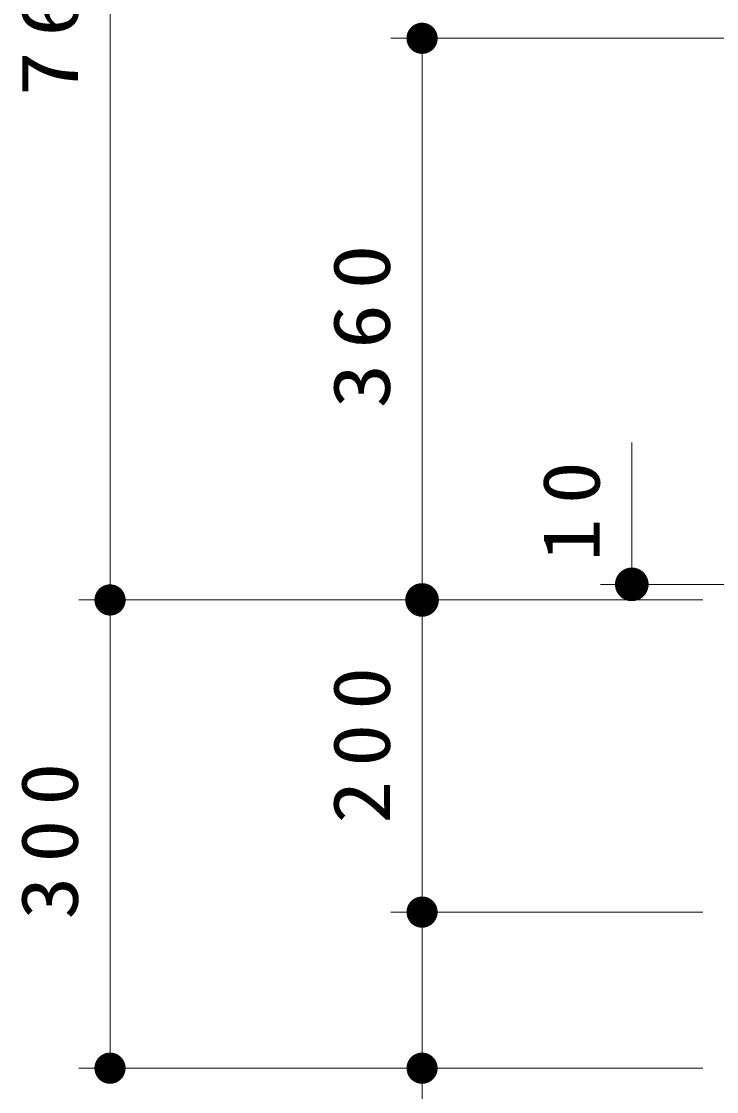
# Model space of a CAD drawing. Units: millimetres on the paper, scale 1:20. Extents: x -365 to 0, y -6 to 257.
# Drawn here: x -138.4 to -116.12, y 82.34 to 116.62 of the extents above; entities that cross this region are included whole.
import ezdxf

# ---------------------------------------------------------------- set-up
doc = ezdxf.new("R2010")
doc.units = ezdxf.units.MM
doc.layers.add('1_20', color=3, linetype='Continuous', lineweight=25)
doc.styles.add('ＭＳ ゴシック', font='')
doc.styles.get('ＭＳ ゴシック').set_extended_font_data('MS Gothic')

# ---------------------------------------------------------------- blocks, each defined once
blk = doc.blocks.new('filled_dot')
at = {"color": 0, "linetype": 'Continuous', "lineweight": -2, "const_width": 1.25}
blk.add_lwpolyline([(-0.625, 0, 1), (0.625, 0, 1)], format="xyb", close=True, dxfattribs=at)

msp = doc.modelspace()

# ---------------------------------------------------------------- linework, layer by layer
at = {"layer": '1_20', "color": 7, "lineweight": 13}
for p, q in [((-135.558, 98.086), (-135.558, 136.086)), ((-112.152, 116.079), (-126.558, 116.079)), ((-125.558, 98.086), (-125.558, 116.079)), ((-118.837, 98.086), (-118.837, 103.125)), ((-113.558, 98.586), (-119.837, 98.586)), ((-116.558, 98.086), (-136.558, 98.086)), ((-135.558, 83.086), (-135.558, 98.086)), ((-116.558, 98.086), (-126.558, 98.086)), ((-125.558, 88.086), (-125.558, 98.086)), ((-116.558, 88.086), (-126.558, 88.086)), ((-125.558, 76.014), (-125.558, 88.086)), ((-116.558, 83.086), (-136.558, 83.086))]:
    msp.add_line(p, q, dxfattribs=at)

# ---------------------------------------------------------------- block references
for p, xscale, yscale, rotation in [((-125.558, 116.079), 0.4, 0.4, 270), ((-118.837, 98.586), 0.431, 0.431, 270), ((-135.558, 98.086), 0.4, 0.4, 270), ((-125.558, 98.086), 0.431, 0.431, 270), ((-125.558, 98.086), 0.4, 0.4, 90), ((-125.558, 88.086), 0.4, 0.4, 270), ((-135.558, 83.086), 0.4, 0.4, 90), ((-125.558, 83.086), 0.4, 0.4, 90)]:
    msp.add_blockref('filled_dot', p, dxfattribs=dict(at, xscale=xscale, yscale=yscale, rotation=rotation))

# ---------------------------------------------------------------- texts
at = {"layer": '1_20', "color": 7, "char_height": 1.833, "attachment_point": 8, "rotation": 90, "style": 'ＭＳ ゴシック'}
for s, insert in [('\\T1.33;\\W1.15;760', (-136.558, 117.086)), ('\\T1.33;\\W1.15;360', (-126.558, 107.083)), ('\\T1.34;\\W1.1;10', (-119.837, 101.157)), ('\\T1.33;\\W1.1;200', (-126.558, 93.656)), ('\\T1.33;\\W1.1;300', (-136.558, 90.586))]:
    msp.add_mtext(s, dxfattribs=dict(at, insert=insert))

doc.saveas('drawing.dxf')
